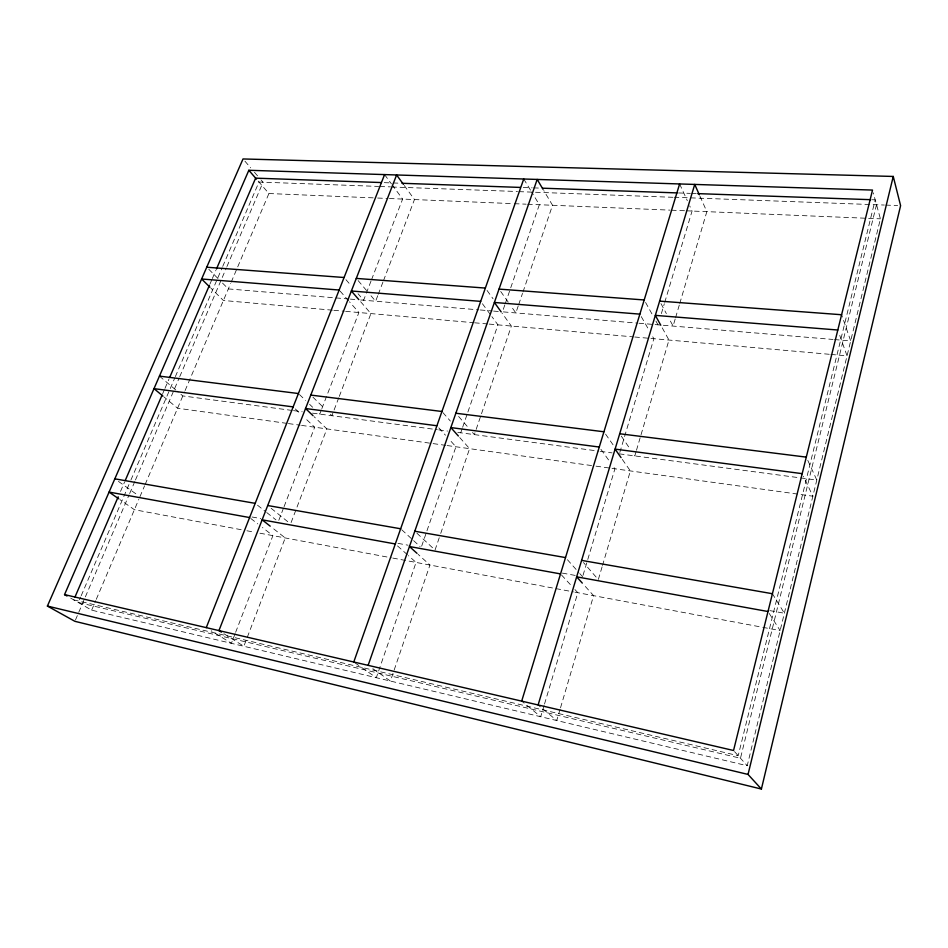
<?xml version="1.0" encoding="UTF-8"?>
<svg xmlns="http://www.w3.org/2000/svg" width="948" height="948" viewBox="0 0 948 948"><rect width="100%" height="100%" fill="white"/><g stroke="black" fill="none" stroke-linecap="round" stroke-linejoin="round"><path stroke-width="0.71" stroke-dasharray="4.74 3.56" d="M70.709 598.141L91.66 610.168L747.214 765.723L880.419 218.834L873.262 192.811M876.521 204.661L740.483 758.234L78.281 602.49L80.616 597.05M560.102 709.175L556.76 720.527L539.211 705.869M560.529 707.753L593.59 595.652L583.245 584.158M602.075 566.904L598.318 579.607L583.47 562.519M602.49 565.494L630.373 470.931L621.888 458.808M636.049 451.675L634.805 455.905L633.217 453.582M636.475 450.264L640.635 436.127M641.049 434.717L668.968 340.048L661.467 326.479M675.177 319.026L673.092 326.088L669.051 318.599M675.592 317.604L679.337 304.889M679.763 303.479L706.841 211.653L699.92 196.094M544.093 705.442L540.716 716.724L522.81 702.053M544.508 704.044L577.83 592.701L574.95 589.573M583.02 575.353L614.92 468.786L612.455 465.35M619.814 452.457L653.859 338.709L651.762 335.023M661.372 313.587L664.323 303.751M664.738 302.353L692.064 211.048L689.694 205.882M435.037 550.077L440.251 534.791M440.725 533.404L469.592 448.665L459.294 437.064M518.224 305.955L515.842 312.947L510.806 305.789M518.698 304.557L522.514 293.37M522.988 291.972L552.53 205.266L543.761 190.512M421.659 546.167L426.493 532.172M426.967 530.773L455.929 446.769L449.269 439.41M462.162 428.662L460.74 432.809L458.856 430.676M462.648 427.275L467.411 413.435M467.885 412.048L497.937 324.868L491.905 316.644M504.834 304.865L502.44 311.821L637.494 323.114M505.32 303.479L539.353 204.721L531.923 192.48M291.095 522.573L326.87 428.899L314.072 416.67M338.756 397.781L331.907 415.722L329.797 413.648M339.289 396.394L370.917 313.587L359.742 300.682M377.731 295.729L375.633 301.227L369.175 293.619M378.252 294.354L382.98 281.994M383.502 280.62L414.466 199.554L404.263 185.512M235.116 633.655L231.395 643.325L211.297 630.775M235.649 632.28L272.906 535.632L262.418 527.491M278.783 520.357L283.535 508.033M284.068 506.659L314.689 427.216L304.995 418.068M321.325 409.986L319.749 414.098L317.71 412.143M321.858 408.612L358.901 312.52L349.492 301.808M371.012 281.082L363.641 300.22L358.048 293.738M371.533 279.719L402.627 199.068L392.318 185.085M91.66 610.168L95.712 600.665M96.281 599.302L138.823 499.312M139.937 496.716L144.57 485.826M145.139 484.464L184.528 391.903M185.097 390.552L230.648 283.464M231.229 282.101L268.912 193.534L257.441 180.25M81.208 595.688L130.326 481.383M130.919 480.032L174.776 377.979M175.356 376.617L222.152 267.763M222.733 266.4L258.994 182.04L378.655 186.424M75.485 619.956L84.799 598.212M85.379 596.849L129.07 494.903M129.663 493.541L134.9 481.311M135.481 479.949L179.172 378.003M179.753 376.64L226.359 267.905M226.939 266.542L263.058 182.277L261.15 180.049M120.526 491.396L124.626 481.904M162.641 393.764L164.395 389.699M164.976 388.336L169.076 378.844M210.018 283.926L211.771 279.861M212.352 278.499L215.86 270.37M384.284 182.656L391.666 182.917M393.147 182.964L399.061 183.177M523.272 187.526L532.148 187.834M533.629 187.882L539.542 188.095M678.531 192.954L690.369 193.368M691.839 193.428L696.282 193.582M872.243 199.744L875.205 199.838L738.196 755.686L73.743 599.883M379.923 186.555L390.469 186.863M391.749 186.993L517.525 191.508M518.959 191.65L672.807 197.291M674.123 197.243L884.33 205.041M885.811 205.1L897.638 205.538M268.912 193.534L376.178 197.978M377.648 198.037L387.933 198.464M389.403 198.523L512.904 203.63M514.373 203.69L526.128 204.176M527.598 204.235L670.035 210.136M671.504 210.195L684.729 210.74M686.198 210.8L880.419 218.834M348.923 298.999L228.338 288.915L221.133 281.686M350.404 299.118L354.813 299.485M360.69 299.983L478.847 309.854M480.316 309.972L492.119 310.956M493.588 311.086L500.959 311.702M638.964 323.232L653.61 324.453M655.08 324.583L833.067 339.455M834.536 339.574L850.688 340.925L841.599 314.736M332.393 310.174L223.408 300.492L210.966 288.204M333.862 310.304L344.171 311.217M345.641 311.347L473.123 322.664M474.581 322.794L487.722 323.955M489.18 324.086L633.288 336.884M634.757 337.014L649.451 338.317M650.92 338.448L829.381 354.291M830.863 354.422L847.05 355.867L838.779 332.724M292.067 410.425L182.81 395.932L177.24 391.216M293.524 410.626L302.258 411.788M312.461 413.138L437.312 429.705M438.782 429.894L447.563 431.067M457.813 432.418L598.887 451.141M600.345 451.343L612.064 452.895M619.388 453.867L799.176 477.721M800.645 477.922L816.797 480.067L807.459 459.673M286.971 423.377L177.572 408.233L164.111 397.034M288.429 423.578L300.101 425.19M301.559 425.391L445.655 445.347M447.124 445.548L594.574 465.966M596.031 466.167L610.559 468.182M612.017 468.383L812.863 496.195L803.442 476.311M252.049 516.992L260.783 518.568M397.959 543.37L408.114 545.207M562.354 573.102L575.377 575.448M769.823 610.619L784.351 613.238L772.419 593.721M241.159 529.695L134.403 509.704L119.934 499.632M246.93 530.773L254.147 532.124M259.918 533.203L391.346 557.803M392.804 558.076L573.481 591.896M574.938 592.168L761.339 627.055M762.785 627.327L780.133 630.574L768.757 612.704M223.929 633.726L243.849 646.275L285.229 537.943L271.377 527.064M354.967 662.83L376.32 677.713L416.065 562.425L408.422 555.623M372.825 668.66L390.41 681.055L429.942 565.02L418.092 554.319M118.429 481.383L137.543 495.01M250.77 518.461L257.761 523.877M257.501 505.189L265.57 511.624M266.732 512.536L275.951 519.883M271.14 508.294L289.424 523.035M159.442 376.119L176.138 390.268M397.496 545.906L407.32 554.651M401.739 529.754L412.546 539.649M413.624 540.644L420.106 546.581M416.93 533.226L433.971 549.082M295.302 408.932L300.694 414.003M299.438 394.51L305.529 400.388M309.593 404.298L312.639 407.249M312.899 397.141L324.512 408.493M208.797 269.291L220.114 280.655M561.5 574.962L571.111 585.402M438.817 427.856L445.465 435.215M734.51 751.586L747.214 765.723M567.425 559.711L578.813 572.497M579.761 573.564L582.605 576.763M442.87 412.558L450.395 421.09M340.095 291.095L348.556 300.741M458.631 416.445L468.822 428.212M472.531 432.489L474.379 434.622L511.375 326.065L502.025 313.089M345.949 279.672L350.594 285.075M244.928 161.172L250.651 167.832M254.467 172.275L260.202 178.935M358.119 280.584L368.262 292.541M384.58 174.598L391.453 183.912M482.414 303.716L491.04 315.471M600.925 449.328L609.161 460.775M487.071 290.455L493.043 298.762M500.71 291.486L509.965 304.592M605.571 434.113L613.7 445.726M621.295 436.092L630.041 448.914M523.746 179.006L531.176 191.259M641.263 316.596L648.266 328.885M645.576 302.448L653.172 316.122M655.945 321.099L658.007 324.82M660.969 303.609L666.361 313.598M679.621 183.948L687.324 200.727"/><path stroke-width="1.42" d="M761.398 789.044L900.6 205.645L893.253 176.447L243.02 158.956L47.4 606.068L74.892 621.319L761.398 789.044L748.043 774.433L47.4 606.068M748.043 774.433L893.253 176.447M538.109 704.957L694.73 184.433L699.34 194.802M521.684 701.129L679.621 183.948M368.132 665.354L537.184 179.433L543.026 189.28M353.77 662L523.746 179.006M206.273 627.635L384.58 174.598M74.916 597.169L118.192 496.823M125.207 480.553L162.061 395.126M169.656 377.494L209.425 285.277M216.452 269.007L255.628 178.153L381.321 182.549M64.547 594.609L248.838 170.284L872.515 190.074L733.539 750.496L64.547 594.609L67.012 596.019M402.023 183.284L520.322 187.42M542.493 188.19L677.062 192.906M697.764 193.629L870.762 199.684M206.747 267.229L344.077 277.503M356.282 278.416L485.364 288.074M499.027 289.104L644.202 299.959M659.618 301.12L841.599 314.736M339.147 290.029L201.628 278.996L209.923 287.185M480.683 301.369L351.364 291L358.818 299.604M639.864 314.132L494.382 302.471L501.184 311.904M837.807 330.011L655.329 315.376L660.792 325.247M159.442 376.119L298.419 393.527M310.778 395.079L441.934 411.491M455.846 413.233L603.935 431.778M619.708 433.757L806.286 457.126M293.157 406.893L154.003 388.644L162.985 396.11M436.909 425.747L305.54 408.517L313.006 415.651M599.278 447.041L450.857 427.584L458.358 436.009M802.186 473.656L615.086 449.115L621.035 457.6M114.838 478.823L255.19 503.352M267.703 505.533L400.66 528.771M414.797 531.236L565.529 557.578M581.61 560.386L772.419 593.721M249.608 517.549L109.079 492.083L118.725 498.802M395.316 543.962L262.134 519.824L270.216 526.164M560.541 573.907L409.477 546.534L417.013 553.348M767.999 611.519L576.657 576.834L582.309 583.103M221.429 632.15L218.941 630.586L396.62 174.977L403.41 184.339M248.838 170.284L256.493 179.148"/></g></svg>
